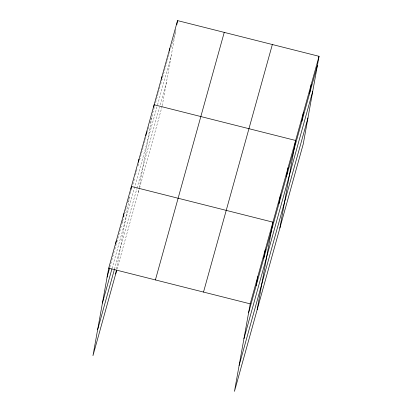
<?xml version="1.0" encoding="UTF-8"?>
<svg xmlns="http://www.w3.org/2000/svg" width="412" height="412" viewBox="0 0 412 412"><rect width="100%" height="100%" fill="white"/><g stroke="black" fill="none" stroke-linecap="round" stroke-linejoin="round"><path stroke-width="0.31" stroke-dasharray="2.06 1.54" d="M122.23 222.696L122.663 220.296M116.56 269.067L129.584 196.699M138.391 192.311L139.168 187.996M139.277 187.378L152.522 113.774L154.727 105.843M162.127 106.296L139.745 187.434M162.24 105.678L175.924 29.607L170.501 49.126M109.839 267.254L114.49 250.548M114.83 249.306L116.21 244.357M116.895 241.88L126.881 205.985M127.741 202.895L129.461 196.704M130.321 193.609L132.041 187.419M132.901 184.324L134.621 178.138M135.481 175.043L137.206 168.853M138.066 165.758L138.751 163.286M139.611 160.191L145.982 137.294M147.357 132.34L149.077 126.149M149.942 123.059L151.662 116.869M155.576 102.794L160.325 85.717M160.665 84.496L169.651 52.175M112.064 268.418L157.353 105.539M157.523 104.926L171.263 55.522M114.485 269.129L136.856 188.675M137.031 188.057L159.506 107.233M160.186 104.792L166.458 82.23M117.049 269.051L139.575 188.042"/><path stroke-width="0.62" d="M319.043 56.305L250.202 303.855L234.454 391.4L303.294 143.85L319.043 56.305L177.546 20.6L108.706 268.15L92.957 355.695L116.704 270.293M115.741 243.925L116.282 240.922M123.312 216.691L123.852 213.689M115.674 274.006L116.339 270.303M130.99 188.861L131.423 186.461L272.924 222.161L257.17 309.711M138.458 162.23L138.998 159.228M145.92 135.6L146.569 132M153.712 107.171L154.139 104.766L295.641 140.471L279.887 228.016M161.509 79.114L161.942 76.709M169.311 51.057L169.744 48.657M176.789 24.802L177.546 20.6M256.156 285.629L257.778 276.622M263.732 258.401L265.349 249.394M278.873 203.94L280.495 194.933M286.448 176.707L288.065 167.699M301.821 121.422L303.438 112.414M309.623 93.364L311.24 84.357M107.089 277.158L109.669 267.872M102.423 303.077L111.889 269.036M97.618 329.78L114.485 269.129M155.401 279.933L224.241 32.383M203.513 292.072L272.353 44.522M248.585 312.863L317.425 65.312M243.919 338.777L312.76 91.227M239.115 365.48L307.955 117.93M108.706 268.15L250.202 303.855"/></g></svg>
